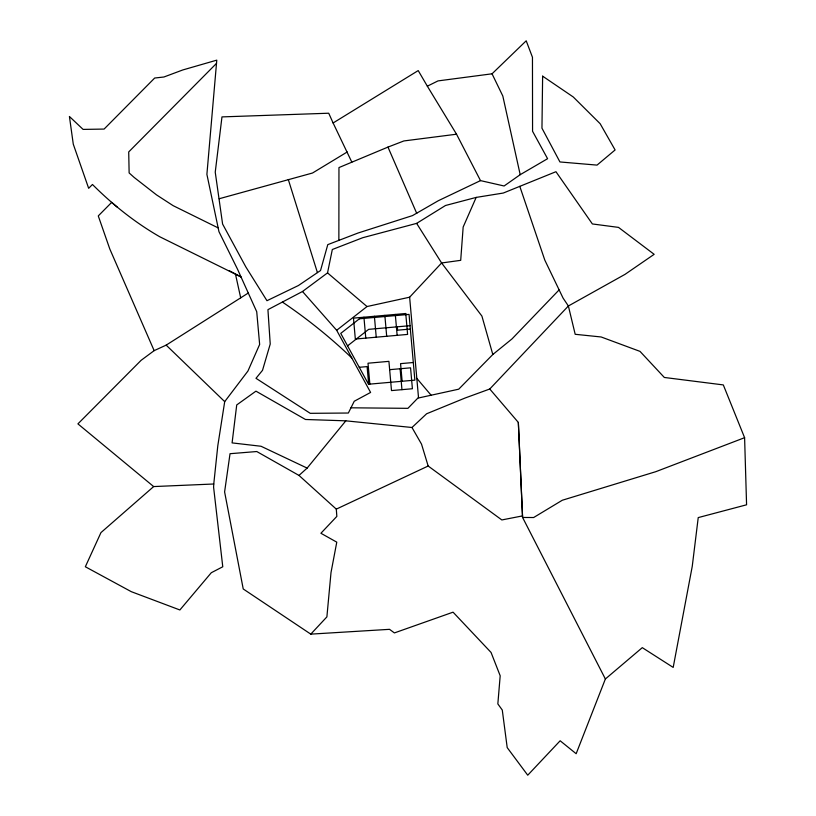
<?xml version="1.0" encoding="UTF-8"?>
<svg xmlns="http://www.w3.org/2000/svg" width="816" height="816" viewBox="0 0 816 816"><rect width="100%" height="100%" fill="white"/><g stroke="black" fill="none" stroke-linecap="round" stroke-linejoin="round"><path stroke-width="1.22" d="M338.864 240.383L338.956 167.576L387.967 147.094L403.889 140.944L456.532 134.212L480.502 180.611L504.104 185.987L520.2 174.685L547.587 158.702L532.562 131.274L532.46 57.273L526.208 40.8L492.048 73.807L437.998 80.906L427.339 86.18L418.22 70.584L333.112 122.981L351.849 162.18M213.761 484L213.598 487.213L222.768 566.773L211.293 572.72L179.877 609.97L131.284 591.671L85.343 566.753L100.949 532.613L153.663 486.571L213.761 484L217.801 445.75L224.706 401.635L247.931 371.045L259.641 344.454L256.724 311.722L237.487 269.137L218.963 231.673L206.897 174.359L216.781 60.149L182.764 69.962L163.934 77L154.683 78.03L104.101 129.071L83.099 129.407L69.421 116.474L73.277 144.157L88.658 188.312L92.463 184.477C112.598 204.632 135.048 222.533 159.763 236.762L240.985 276.91L228.99 270.555M302.501 291.496L336.671 330.286L370.597 392.435L354.246 401.248L348.35 413.029L310.233 413.324L255.989 378.308L262.517 370.331L270.229 344.036L267.934 309.662L302.501 291.496L327.532 272.891L332.326 249.502L362.763 237.701L416.629 223.38L445.495 205.499L476.177 197.411L503.278 193.045L555.951 171.707L592.375 223.951L618.508 227.389L654.157 254.327L625.005 274.37L568.375 305.99L489.763 389.008L465.1 398.014L426.615 413.773L411.988 427.492L345.821 420.832L305.47 419.485L255.949 391.15L236.722 404.94L232.091 442.894L261.028 446.26L307.132 468.098L345.821 420.832M519.792 186.344L544.802 260.1L563.05 298.044L568.375 305.99L575.188 334.295L601.157 336.977L640.009 351.38L664.326 377.461L723.313 384.917L744.6 437.692L746.579 504.798L698.231 517.599L692.243 566.386L673.19 667.417L642.294 647.649L605.37 678.994L576.157 753.719L560.153 740.775L527.738 775.2L507.205 747.599L502.279 710.042L497.842 703.912L500.188 675.791L491.059 652.463L453.064 612.173L394.403 632.92L389.538 629.33L310.784 634.134L243.229 588.968L224.604 491.915L230.03 453.706L256.775 451.534L298.993 475.432L336.294 509.123L336.845 516.395L320.912 533.266L336.773 542.161L331.01 572.546L326.89 616.886L310.784 634.134M476.177 197.411L463.162 227.052L460.703 260.335L441.609 262.976L409.632 297.197L367.016 306.541L336.671 330.286M559.042 289.976L511.989 338.926L492.813 354.501L458.725 389.181L418.547 397.973L409.632 297.197M418.496 397.423L407.918 408.337L350.962 407.806M216.515 63.362L128.714 151.939L129.132 172.941L134.212 177.48L156.529 194.891L173.155 205.673L218.178 227.899M298.993 475.432L307.132 468.098M347.565 345.862L368.659 329.348L410.05 325.686M248.237 293.046L166.168 345.127L154.153 350.645L141.127 360.305L77.918 423.871L153.663 486.571M480.502 180.611L438.325 200.716L412.488 215.608L357.959 233.05L327.777 244.637L320.535 270.524L298.411 285.529L266.965 300.706L245.83 266.914L222.595 224.033L215.24 172.176L221.972 116.902L328.726 113.22L333.112 122.981M347.249 151.96L312.528 173.012L219.208 198.737M336.294 509.123L428.165 466.018L501.84 519.945L522.505 515.906L518.344 422.433L489.763 389.008M744.6 437.692L655.778 471.689L562.306 500.239L533.633 517.528L522.587 517.466L522.505 515.906M410.346 329.062L397.596 330.184L397.3 326.818M359.264 367.292L367.108 366.598L368.669 384.224M413.304 362.508L400.564 363.64L402.125 381.266M389.65 369.679L410.56 367.832L412.406 388.742L391.496 390.589L388.916 361.355L368.006 363.212L369.852 384.122M282.397 302.063C307.051 318.668 330.307 337.375 351.767 357.938M117.269 207.142L111.68 202.388L98.277 215.914L109.793 248.972L154.153 350.645M327.532 272.891L367.016 306.541M166.168 345.127L224.706 401.635M416.813 378.359L431.113 395.23M416.629 223.38L441.609 262.976L481.909 316.088L492.813 354.501M427.339 86.18L456.532 134.212M411.988 427.492L421.525 444.139L428.165 466.018M605.37 678.994L522.587 517.466L518.344 422.433M492.048 73.807L502.819 96.033L520.2 174.685M387.967 147.094L416.752 213.415M288.293 179.489L317.414 272.585M235.426 273.921L240.689 297.84M395.291 314.435L397.147 335.345M400.105 368.761L401.951 389.66M384.846 315.364L386.692 336.274M374.391 316.282L376.237 337.192M363.936 317.21L365.782 338.12M542.63 76.163L541.957 128.194L559.939 161.956L597.037 165.107L615.101 149.96L600.158 123.716L573.24 96.961L542.63 76.163M359.407 318.791L340.751 333.387L368.516 384.234L414.865 380.134L409.051 314.395L359.407 318.791M405.746 313.507L353.481 318.138L355.327 339.048L407.602 334.417L405.746 313.507"/></g></svg>
